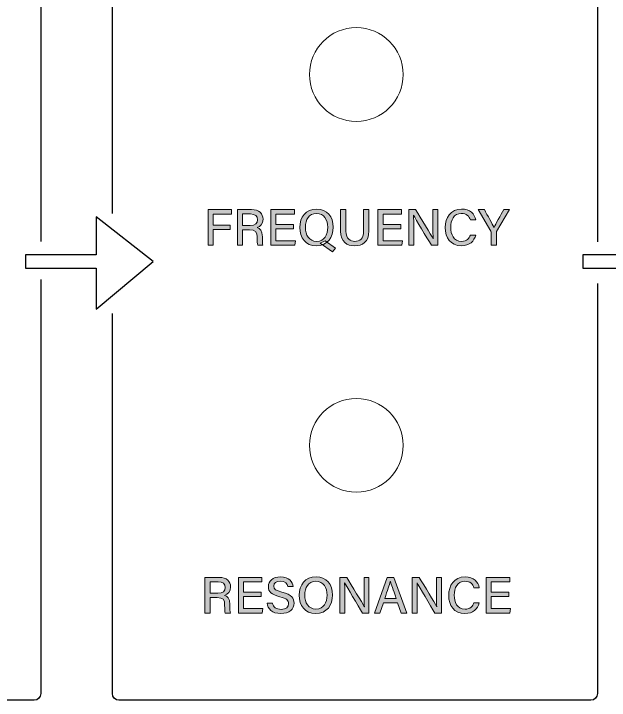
# Model space of a CAD drawing. Header units: millimetres. Extents: x 0 to 175, y 279 to 475.
# Drawn here: x 86.1 to 131.1, y 372.1 to 424 of the extents above; entities that cross this region are included whole.
import ezdxf

# ---------------------------------------------------------------- set-up
doc = ezdxf.new("R2010")
doc.units = ezdxf.units.MM
doc.header["$MEASUREMENT"] = 0
for name, color, linetype, lineweight in [('holes', 7, 'Continuous', 0), ('LINES', 7, 'Continuous', 0), ('new text', 7, 'Continuous', 0)]:
    doc.layers.add(name, color=color, linetype=linetype, lineweight=lineweight)

# ---------------------------------------------------------------- blocks, each defined once
blk = doc.blocks.new('Block_14')
at = {"layer": 'new text', "transparency": 33554687}
h = blk.add_hatch(color=7, dxfattribs=at)
h.dxf.hatch_style = 2
edge = h.paths.add_edge_path()
edge.add_spline(control_points=[(100.797, 409.2), (100.797, 409.2), (102.557, 409.2), (102.557, 409.2), (102.557, 409.2), (102.557, 408.861), (102.557, 408.861), (102.557, 408.861), (101.19, 408.861), (101.19, 408.861), (101.19, 408.861), (101.19, 408.027), (101.19, 408.027), (101.19, 408.027), (102.472, 408.027), (102.472, 408.027), (102.472, 408.027), (102.472, 407.688), (102.472, 407.688), (102.472, 407.688), (101.19, 407.688), (101.19, 407.688), (101.19, 407.688), (101.19, 406.504), (101.19, 406.504), (101.19, 406.504), (100.797, 406.504), (100.797, 406.504), (100.797, 406.504), (100.797, 409.2), (100.797, 409.2)], knot_values=[0, 0, 0, 0, 1, 1, 1, 2, 2, 2, 3, 3, 3, 4, 4, 4, 5, 5, 5, 6, 6, 6, 7, 7, 7, 8, 8, 8, 9, 9, 9, 10, 10, 10, 10], degree=3, periodic=0)
h = blk.add_hatch(color=7, dxfattribs=at)
h.dxf.hatch_style = 2
edge = h.paths.add_edge_path()
edge.add_spline(control_points=[(103.408, 408.003), (103.408, 408.003), (103.976, 408.003), (103.976, 408.003), (104.37, 408.003), (104.54, 408.151), (104.54, 408.439), (104.54, 408.713), (104.362, 408.868), (104.011, 408.868), (104.011, 408.868), (103.408, 408.868), (103.408, 408.868), (103.408, 408.868), (103.408, 408.003), (103.408, 408.003)], knot_values=[0, 0, 0, 0, 1, 1, 1, 2, 2, 2, 3, 3, 3, 4, 4, 4, 5, 5, 5, 5], degree=3, periodic=0)
edge = h.paths.add_edge_path()
edge.add_spline(control_points=[(103.408, 407.671), (103.408, 407.671), (103.408, 406.504), (103.408, 406.504), (103.408, 406.504), (103.013, 406.504), (103.013, 406.504), (103.013, 406.504), (103.013, 409.2), (103.013, 409.2), (103.013, 409.2), (104.091, 409.2), (104.091, 409.2), (104.651, 409.2), (104.951, 408.895), (104.951, 408.475), (104.951, 408.123), (104.75, 407.913), (104.504, 407.84), (104.707, 407.783), (104.901, 407.624), (104.901, 407.153), (104.901, 407.153), (104.901, 407.034), (104.901, 407.034), (104.901, 406.849), (104.894, 406.62), (104.937, 406.504), (104.937, 406.504), (104.551, 406.504), (104.551, 406.504), (104.502, 406.621), (104.504, 406.829), (104.504, 407.089), (104.504, 407.089), (104.504, 407.142), (104.504, 407.142), (104.504, 407.51), (104.402, 407.671), (103.927, 407.671), (103.927, 407.671), (103.408, 407.671), (103.408, 407.671)], knot_values=[0, 0, 0, 0, 1, 1, 1, 2, 2, 2, 3, 3, 3, 4, 4, 4, 5, 5, 5, 6, 6, 6, 7, 7, 7, 8, 8, 8, 9, 9, 9, 10, 10, 10, 11, 11, 11, 12, 12, 12, 13, 13, 13, 14, 14, 14, 14], degree=3, periodic=0)
h = blk.add_hatch(color=7, dxfattribs=at)
h.dxf.hatch_style = 2
edge = h.paths.add_edge_path()
edge.add_spline(control_points=[(107.261, 407.746), (107.261, 407.746), (105.93, 407.746), (105.93, 407.746), (105.93, 407.746), (105.93, 406.843), (105.93, 406.843), (105.93, 406.843), (107.393, 406.843), (107.393, 406.843), (107.393, 406.843), (107.343, 406.504), (107.343, 406.504), (107.343, 406.504), (105.539, 406.504), (105.539, 406.504), (105.539, 406.504), (105.539, 409.2), (105.539, 409.2), (105.539, 409.2), (107.324, 409.2), (107.324, 409.2), (107.324, 409.2), (107.324, 408.861), (107.324, 408.861), (107.324, 408.861), (105.93, 408.861), (105.93, 408.861), (105.93, 408.861), (105.93, 408.085), (105.93, 408.085), (105.93, 408.085), (107.261, 408.085), (107.261, 408.085), (107.261, 408.085), (107.261, 407.746), (107.261, 407.746)], knot_values=[0, 0, 0, 0, 1, 1, 1, 2, 2, 2, 3, 3, 3, 4, 4, 4, 5, 5, 5, 6, 6, 6, 7, 7, 7, 8, 8, 8, 9, 9, 9, 10, 10, 10, 11, 11, 11, 12, 12, 12, 12], degree=3, periodic=0)
h = blk.add_hatch(color=7, dxfattribs=at)
h.dxf.hatch_style = 2
edge = h.paths.add_edge_path()
edge.add_spline(control_points=[(109.646, 406.84), (109.646, 406.84), (110.435, 406.285), (110.435, 406.285), (110.435, 406.285), (110.195, 406.01), (110.195, 406.01), (110.195, 406.01), (109.278, 406.655), (109.278, 406.655), (109.278, 406.655), (109.646, 406.84), (109.646, 406.84)], knot_values=[0, 0, 0, 0, 1, 1, 1, 2, 2, 2, 3, 3, 3, 4, 4, 4, 4], degree=3, periodic=0)
edge = h.paths.add_edge_path()
edge.add_spline(control_points=[(108.149, 407.864), (108.149, 407.292), (108.435, 406.802), (108.995, 406.802), (109.6, 406.802), (109.837, 407.303), (109.837, 407.861), (109.837, 408.428), (109.569, 408.902), (108.994, 408.902), (108.406, 408.902), (108.149, 408.43), (108.149, 407.864)], knot_values=[0, 0, 0, 0, 1, 1, 1, 2, 2, 2, 3, 3, 3, 4, 4, 4, 4], degree=3, periodic=0)
edge = h.paths.add_edge_path()
edge.add_spline(control_points=[(110.254, 407.866), (110.254, 407.123), (109.832, 406.465), (108.978, 406.465), (108.175, 406.465), (107.732, 407.079), (107.732, 407.852), (107.732, 408.626), (108.191, 409.239), (109.01, 409.239), (109.775, 409.239), (110.254, 408.672), (110.254, 407.866)], knot_values=[0, 0, 0, 0, 1, 1, 1, 2, 2, 2, 3, 3, 3, 4, 4, 4, 4], degree=3, periodic=0)
h = blk.add_hatch(color=7, dxfattribs=at)
h.dxf.hatch_style = 2
edge = h.paths.add_edge_path()
edge.add_spline(control_points=[(111.214, 409.2), (111.214, 409.2), (111.214, 407.581), (111.214, 407.581), (111.214, 406.966), (111.547, 406.798), (111.882, 406.798), (112.273, 406.798), (112.544, 406.983), (112.544, 407.581), (112.544, 407.581), (112.544, 409.2), (112.544, 409.2), (112.544, 409.2), (112.946, 409.2), (112.946, 409.2), (112.946, 409.2), (112.946, 407.601), (112.946, 407.601), (112.946, 406.718), (112.451, 406.47), (111.875, 406.47), (111.304, 406.47), (110.81, 406.736), (110.81, 407.579), (110.81, 407.579), (110.81, 409.2), (110.81, 409.2), (110.81, 409.2), (111.214, 409.2), (111.214, 409.2)], knot_values=[0, 0, 0, 0, 1, 1, 1, 2, 2, 2, 3, 3, 3, 4, 4, 4, 5, 5, 5, 6, 6, 6, 7, 7, 7, 8, 8, 8, 9, 9, 9, 10, 10, 10, 10], degree=3, periodic=0)
h = blk.add_hatch(color=7, dxfattribs=at)
h.dxf.hatch_style = 2
edge = h.paths.add_edge_path()
edge.add_spline(control_points=[(115.356, 407.746), (115.356, 407.746), (114.025, 407.746), (114.025, 407.746), (114.025, 407.746), (114.025, 406.843), (114.025, 406.843), (114.025, 406.843), (115.488, 406.843), (115.488, 406.843), (115.488, 406.843), (115.437, 406.504), (115.437, 406.504), (115.437, 406.504), (113.634, 406.504), (113.634, 406.504), (113.634, 406.504), (113.634, 409.2), (113.634, 409.2), (113.634, 409.2), (115.419, 409.2), (115.419, 409.2), (115.419, 409.2), (115.419, 408.861), (115.419, 408.861), (115.419, 408.861), (114.025, 408.861), (114.025, 408.861), (114.025, 408.861), (114.025, 408.085), (114.025, 408.085), (114.025, 408.085), (115.356, 408.085), (115.356, 408.085), (115.356, 408.085), (115.356, 407.746), (115.356, 407.746)], knot_values=[0, 0, 0, 0, 1, 1, 1, 2, 2, 2, 3, 3, 3, 4, 4, 4, 5, 5, 5, 6, 6, 6, 7, 7, 7, 8, 8, 8, 9, 9, 9, 10, 10, 10, 11, 11, 11, 12, 12, 12, 12], degree=3, periodic=0)
h = blk.add_hatch(color=7, dxfattribs=at)
h.dxf.hatch_style = 2
edge = h.paths.add_edge_path()
edge.add_spline(control_points=[(115.962, 406.504), (115.962, 406.504), (115.962, 409.2), (115.962, 409.2), (115.962, 409.2), (116.482, 409.2), (116.482, 409.2), (116.859, 408.574), (117.659, 407.281), (117.805, 406.988), (117.805, 406.988), (117.811, 406.988), (117.811, 406.988), (117.784, 407.322), (117.786, 407.755), (117.786, 408.195), (117.786, 408.195), (117.786, 409.2), (117.786, 409.2), (117.786, 409.2), (118.16, 409.2), (118.16, 409.2), (118.16, 409.2), (118.16, 406.504), (118.16, 406.504), (118.16, 406.504), (117.67, 406.504), (117.67, 406.504), (117.327, 407.078), (116.485, 408.485), (116.323, 408.789), (116.323, 408.789), (116.317, 408.789), (116.317, 408.789), (116.336, 408.496), (116.338, 408.021), (116.338, 407.534), (116.338, 407.534), (116.338, 406.504), (116.338, 406.504), (116.338, 406.504), (115.962, 406.504), (115.962, 406.504)], knot_values=[0, 0, 0, 0, 1, 1, 1, 2, 2, 2, 3, 3, 3, 4, 4, 4, 5, 5, 5, 6, 6, 6, 7, 7, 7, 8, 8, 8, 9, 9, 9, 10, 10, 10, 11, 11, 11, 12, 12, 12, 13, 13, 13, 14, 14, 14, 14], degree=3, periodic=0)
h = blk.add_hatch(color=7, dxfattribs=at)
h.dxf.hatch_style = 2
edge = h.paths.add_edge_path()
edge.add_spline(control_points=[(121.021, 407.281), (120.903, 406.815), (120.555, 406.47), (119.931, 406.47), (119.116, 406.47), (118.71, 407.08), (118.71, 407.843), (118.71, 408.577), (119.119, 409.239), (119.948, 409.239), (120.599, 409.239), (120.944, 408.865), (121.021, 408.415), (121.021, 408.415), (120.621, 408.415), (120.621, 408.415), (120.532, 408.692), (120.347, 408.911), (119.932, 408.911), (119.359, 408.911), (119.127, 408.391), (119.127, 407.856), (119.127, 407.341), (119.345, 406.798), (119.948, 406.798), (120.357, 406.798), (120.527, 407.039), (120.619, 407.281), (120.619, 407.281), (121.021, 407.281), (121.021, 407.281)], knot_values=[0, 0, 0, 0, 1, 1, 1, 2, 2, 2, 3, 3, 3, 4, 4, 4, 5, 5, 5, 6, 6, 6, 7, 7, 7, 8, 8, 8, 9, 9, 9, 10, 10, 10, 10], degree=3, periodic=0)
h = blk.add_hatch(color=7, dxfattribs=at)
h.dxf.hatch_style = 2
edge = h.paths.add_edge_path()
edge.add_spline(control_points=[(122.179, 406.504), (122.179, 406.504), (122.179, 407.486), (122.179, 407.486), (122.179, 407.513), (122.173, 407.54), (122.16, 407.561), (122.16, 407.561), (121.215, 409.2), (121.215, 409.2), (121.215, 409.2), (121.671, 409.2), (121.671, 409.2), (121.909, 408.768), (122.277, 408.102), (122.402, 407.855), (122.518, 408.097), (122.901, 408.773), (123.146, 409.2), (123.146, 409.2), (123.571, 409.2), (123.571, 409.2), (123.571, 409.2), (122.599, 407.558), (122.599, 407.558), (122.589, 407.54), (122.582, 407.527), (122.582, 407.485), (122.582, 407.485), (122.582, 406.504), (122.582, 406.504), (122.582, 406.504), (122.179, 406.504), (122.179, 406.504)], knot_values=[0, 0, 0, 0, 1, 1, 1, 2, 2, 2, 3, 3, 3, 4, 4, 4, 5, 5, 5, 6, 6, 6, 7, 7, 7, 8, 8, 8, 9, 9, 9, 10, 10, 10, 11, 11, 11, 11], degree=3, periodic=0)
at = {"layer": 'new text'}
for points, knots in [([(100.797, 409.2), (100.797, 409.2), (102.557, 409.2), (102.557, 409.2), (102.557, 409.2), (102.557, 408.861), (102.557, 408.861), (102.557, 408.861), (101.19, 408.861), (101.19, 408.861), (101.19, 408.861), (101.19, 408.027), (101.19, 408.027), (101.19, 408.027), (102.472, 408.027), (102.472, 408.027), (102.472, 408.027), (102.472, 407.688), (102.472, 407.688), (102.472, 407.688), (101.19, 407.688), (101.19, 407.688), (101.19, 407.688), (101.19, 406.504), (101.19, 406.504), (101.19, 406.504), (100.797, 406.504), (100.797, 406.504), (100.797, 406.504), (100.797, 409.2), (100.797, 409.2)], [0, 0, 0, 0, 1, 1, 1, 2, 2, 2, 3, 3, 3, 4, 4, 4, 5, 5, 5, 6, 6, 6, 7, 7, 7, 8, 8, 8, 9, 9, 9, 10, 10, 10, 10]), ([(103.408, 407.671), (103.408, 407.671), (103.408, 406.504), (103.408, 406.504), (103.408, 406.504), (103.013, 406.504), (103.013, 406.504), (103.013, 406.504), (103.013, 409.2), (103.013, 409.2), (103.013, 409.2), (104.091, 409.2), (104.091, 409.2), (104.651, 409.2), (104.951, 408.895), (104.951, 408.475), (104.951, 408.123), (104.75, 407.913), (104.504, 407.84), (104.707, 407.783), (104.901, 407.624), (104.901, 407.153), (104.901, 407.153), (104.901, 407.034), (104.901, 407.034), (104.901, 406.849), (104.894, 406.62), (104.937, 406.504), (104.937, 406.504), (104.551, 406.504), (104.551, 406.504), (104.502, 406.621), (104.504, 406.829), (104.504, 407.089), (104.504, 407.089), (104.504, 407.142), (104.504, 407.142), (104.504, 407.51), (104.402, 407.671), (103.927, 407.671), (103.927, 407.671), (103.408, 407.671), (103.408, 407.671)], [0, 0, 0, 0, 1, 1, 1, 2, 2, 2, 3, 3, 3, 4, 4, 4, 5, 5, 5, 6, 6, 6, 7, 7, 7, 8, 8, 8, 9, 9, 9, 10, 10, 10, 11, 11, 11, 12, 12, 12, 13, 13, 13, 14, 14, 14, 14]), ([(107.261, 407.746), (107.261, 407.746), (105.93, 407.746), (105.93, 407.746), (105.93, 407.746), (105.93, 406.843), (105.93, 406.843), (105.93, 406.843), (107.393, 406.843), (107.393, 406.843), (107.393, 406.843), (107.343, 406.504), (107.343, 406.504), (107.343, 406.504), (105.539, 406.504), (105.539, 406.504), (105.539, 406.504), (105.539, 409.2), (105.539, 409.2), (105.539, 409.2), (107.324, 409.2), (107.324, 409.2), (107.324, 409.2), (107.324, 408.861), (107.324, 408.861), (107.324, 408.861), (105.93, 408.861), (105.93, 408.861), (105.93, 408.861), (105.93, 408.085), (105.93, 408.085), (105.93, 408.085), (107.261, 408.085), (107.261, 408.085), (107.261, 408.085), (107.261, 407.746), (107.261, 407.746)], [0, 0, 0, 0, 1, 1, 1, 2, 2, 2, 3, 3, 3, 4, 4, 4, 5, 5, 5, 6, 6, 6, 7, 7, 7, 8, 8, 8, 9, 9, 9, 10, 10, 10, 11, 11, 11, 12, 12, 12, 12]), ([(110.254, 407.866), (110.254, 407.123), (109.832, 406.465), (108.978, 406.465), (108.175, 406.465), (107.732, 407.079), (107.732, 407.852), (107.732, 408.626), (108.191, 409.239), (109.01, 409.239), (109.775, 409.239), (110.254, 408.672), (110.254, 407.866)], [0, 0, 0, 0, 1, 1, 1, 2, 2, 2, 3, 3, 3, 4, 4, 4, 4]), ([(111.214, 409.2), (111.214, 409.2), (111.214, 407.581), (111.214, 407.581), (111.214, 406.966), (111.547, 406.798), (111.882, 406.798), (112.273, 406.798), (112.544, 406.983), (112.544, 407.581), (112.544, 407.581), (112.544, 409.2), (112.544, 409.2), (112.544, 409.2), (112.946, 409.2), (112.946, 409.2), (112.946, 409.2), (112.946, 407.601), (112.946, 407.601), (112.946, 406.718), (112.451, 406.47), (111.875, 406.47), (111.304, 406.47), (110.81, 406.736), (110.81, 407.579), (110.81, 407.579), (110.81, 409.2), (110.81, 409.2), (110.81, 409.2), (111.214, 409.2), (111.214, 409.2)], [0, 0, 0, 0, 1, 1, 1, 2, 2, 2, 3, 3, 3, 4, 4, 4, 5, 5, 5, 6, 6, 6, 7, 7, 7, 8, 8, 8, 9, 9, 9, 10, 10, 10, 10]), ([(115.356, 407.746), (115.356, 407.746), (114.025, 407.746), (114.025, 407.746), (114.025, 407.746), (114.025, 406.843), (114.025, 406.843), (114.025, 406.843), (115.488, 406.843), (115.488, 406.843), (115.488, 406.843), (115.437, 406.504), (115.437, 406.504), (115.437, 406.504), (113.634, 406.504), (113.634, 406.504), (113.634, 406.504), (113.634, 409.2), (113.634, 409.2), (113.634, 409.2), (115.419, 409.2), (115.419, 409.2), (115.419, 409.2), (115.419, 408.861), (115.419, 408.861), (115.419, 408.861), (114.025, 408.861), (114.025, 408.861), (114.025, 408.861), (114.025, 408.085), (114.025, 408.085), (114.025, 408.085), (115.356, 408.085), (115.356, 408.085), (115.356, 408.085), (115.356, 407.746), (115.356, 407.746)], [0, 0, 0, 0, 1, 1, 1, 2, 2, 2, 3, 3, 3, 4, 4, 4, 5, 5, 5, 6, 6, 6, 7, 7, 7, 8, 8, 8, 9, 9, 9, 10, 10, 10, 11, 11, 11, 12, 12, 12, 12]), ([(115.962, 406.504), (115.962, 406.504), (115.962, 409.2), (115.962, 409.2), (115.962, 409.2), (116.482, 409.2), (116.482, 409.2), (116.859, 408.574), (117.659, 407.281), (117.805, 406.988), (117.805, 406.988), (117.811, 406.988), (117.811, 406.988), (117.784, 407.322), (117.786, 407.755), (117.786, 408.195), (117.786, 408.195), (117.786, 409.2), (117.786, 409.2), (117.786, 409.2), (118.16, 409.2), (118.16, 409.2), (118.16, 409.2), (118.16, 406.504), (118.16, 406.504), (118.16, 406.504), (117.67, 406.504), (117.67, 406.504), (117.327, 407.078), (116.485, 408.485), (116.323, 408.789), (116.323, 408.789), (116.317, 408.789), (116.317, 408.789), (116.336, 408.496), (116.338, 408.021), (116.338, 407.534), (116.338, 407.534), (116.338, 406.504), (116.338, 406.504), (116.338, 406.504), (115.962, 406.504), (115.962, 406.504)], [0, 0, 0, 0, 1, 1, 1, 2, 2, 2, 3, 3, 3, 4, 4, 4, 5, 5, 5, 6, 6, 6, 7, 7, 7, 8, 8, 8, 9, 9, 9, 10, 10, 10, 11, 11, 11, 12, 12, 12, 13, 13, 13, 14, 14, 14, 14]), ([(121.021, 407.281), (120.903, 406.815), (120.555, 406.47), (119.931, 406.47), (119.116, 406.47), (118.71, 407.08), (118.71, 407.843), (118.71, 408.577), (119.119, 409.239), (119.948, 409.239), (120.599, 409.239), (120.944, 408.865), (121.021, 408.415), (121.021, 408.415), (120.621, 408.415), (120.621, 408.415), (120.532, 408.692), (120.347, 408.911), (119.932, 408.911), (119.359, 408.911), (119.127, 408.391), (119.127, 407.856), (119.127, 407.341), (119.345, 406.798), (119.948, 406.798), (120.357, 406.798), (120.527, 407.039), (120.619, 407.281), (120.619, 407.281), (121.021, 407.281), (121.021, 407.281)], [0, 0, 0, 0, 1, 1, 1, 2, 2, 2, 3, 3, 3, 4, 4, 4, 5, 5, 5, 6, 6, 6, 7, 7, 7, 8, 8, 8, 9, 9, 9, 10, 10, 10, 10]), ([(122.179, 406.504), (122.179, 406.504), (122.179, 407.486), (122.179, 407.486), (122.179, 407.513), (122.173, 407.54), (122.16, 407.561), (122.16, 407.561), (121.215, 409.2), (121.215, 409.2), (121.215, 409.2), (121.671, 409.2), (121.671, 409.2), (121.909, 408.768), (122.277, 408.102), (122.402, 407.855), (122.518, 408.097), (122.901, 408.773), (123.146, 409.2), (123.146, 409.2), (123.571, 409.2), (123.571, 409.2), (123.571, 409.2), (122.599, 407.558), (122.599, 407.558), (122.589, 407.54), (122.582, 407.527), (122.582, 407.485), (122.582, 407.485), (122.582, 406.504), (122.582, 406.504), (122.582, 406.504), (122.179, 406.504), (122.179, 406.504)], [0, 0, 0, 0, 1, 1, 1, 2, 2, 2, 3, 3, 3, 4, 4, 4, 5, 5, 5, 6, 6, 6, 7, 7, 7, 8, 8, 8, 9, 9, 9, 10, 10, 10, 11, 11, 11, 11]), ([(103.408, 408.003), (103.408, 408.003), (103.976, 408.003), (103.976, 408.003), (104.37, 408.003), (104.54, 408.151), (104.54, 408.439), (104.54, 408.713), (104.362, 408.868), (104.011, 408.868), (104.011, 408.868), (103.408, 408.868), (103.408, 408.868), (103.408, 408.868), (103.408, 408.003), (103.408, 408.003)], [0, 0, 0, 0, 1, 1, 1, 2, 2, 2, 3, 3, 3, 4, 4, 4, 5, 5, 5, 5]), ([(108.149, 407.864), (108.149, 407.292), (108.435, 406.802), (108.995, 406.802), (109.6, 406.802), (109.837, 407.303), (109.837, 407.861), (109.837, 408.428), (109.569, 408.902), (108.994, 408.902), (108.406, 408.902), (108.149, 408.43), (108.149, 407.864)], [0, 0, 0, 0, 1, 1, 1, 2, 2, 2, 3, 3, 3, 4, 4, 4, 4]), ([(109.646, 406.84), (109.646, 406.84), (110.435, 406.285), (110.435, 406.285), (110.435, 406.285), (110.195, 406.01), (110.195, 406.01), (110.195, 406.01), (109.278, 406.655), (109.278, 406.655), (109.278, 406.655), (109.646, 406.84), (109.646, 406.84)], [0, 0, 0, 0, 1, 1, 1, 2, 2, 2, 3, 3, 3, 4, 4, 4, 4])]:
    blk.add_open_spline(points, degree=3, knots=knots, dxfattribs=at)
blk = doc.blocks.new('Block_16')
at = {"layer": 'new text', "transparency": 33554687}
h = blk.add_hatch(color=7, dxfattribs=at)
h.dxf.hatch_style = 2
edge = h.paths.add_edge_path()
edge.add_spline(control_points=[(100.957, 380.232), (100.957, 380.232), (101.525, 380.232), (101.525, 380.232), (101.92, 380.232), (102.09, 380.381), (102.09, 380.669), (102.09, 380.943), (101.911, 381.098), (101.56, 381.098), (101.56, 381.098), (100.957, 381.098), (100.957, 381.098), (100.957, 381.098), (100.957, 380.232), (100.957, 380.232)], knot_values=[0, 0, 0, 0, 1, 1, 1, 2, 2, 2, 3, 3, 3, 4, 4, 4, 5, 5, 5, 5], degree=3, periodic=0)
edge = h.paths.add_edge_path()
edge.add_spline(control_points=[(100.957, 379.901), (100.957, 379.901), (100.957, 378.734), (100.957, 378.734), (100.957, 378.734), (100.562, 378.734), (100.562, 378.734), (100.562, 378.734), (100.562, 381.429), (100.562, 381.429), (100.562, 381.429), (101.64, 381.429), (101.64, 381.429), (102.201, 381.429), (102.5, 381.124), (102.5, 380.705), (102.5, 380.352), (102.3, 380.143), (102.053, 380.07), (102.257, 380.013), (102.45, 379.853), (102.45, 379.383), (102.45, 379.383), (102.45, 379.264), (102.45, 379.264), (102.45, 379.079), (102.444, 378.849), (102.487, 378.734), (102.487, 378.734), (102.101, 378.734), (102.101, 378.734), (102.052, 378.85), (102.053, 379.059), (102.053, 379.318), (102.053, 379.318), (102.053, 379.372), (102.053, 379.372), (102.053, 379.739), (101.951, 379.901), (101.477, 379.901), (101.477, 379.901), (100.957, 379.901), (100.957, 379.901)], knot_values=[0, 0, 0, 0, 1, 1, 1, 2, 2, 2, 3, 3, 3, 4, 4, 4, 5, 5, 5, 6, 6, 6, 7, 7, 7, 8, 8, 8, 9, 9, 9, 10, 10, 10, 11, 11, 11, 12, 12, 12, 13, 13, 13, 14, 14, 14, 14], degree=3, periodic=0)
h = blk.add_hatch(color=7, dxfattribs=at)
h.dxf.hatch_style = 2
edge = h.paths.add_edge_path()
edge.add_spline(control_points=[(104.81, 379.975), (104.81, 379.975), (103.48, 379.975), (103.48, 379.975), (103.48, 379.975), (103.48, 379.072), (103.48, 379.072), (103.48, 379.072), (104.942, 379.072), (104.942, 379.072), (104.942, 379.072), (104.892, 378.734), (104.892, 378.734), (104.892, 378.734), (103.088, 378.734), (103.088, 378.734), (103.088, 378.734), (103.088, 381.429), (103.088, 381.429), (103.088, 381.429), (104.873, 381.429), (104.873, 381.429), (104.873, 381.429), (104.873, 381.091), (104.873, 381.091), (104.873, 381.091), (103.48, 381.091), (103.48, 381.091), (103.48, 381.091), (103.48, 380.314), (103.48, 380.314), (103.48, 380.314), (104.81, 380.314), (104.81, 380.314), (104.81, 380.314), (104.81, 379.975), (104.81, 379.975)], knot_values=[0, 0, 0, 0, 1, 1, 1, 2, 2, 2, 3, 3, 3, 4, 4, 4, 5, 5, 5, 6, 6, 6, 7, 7, 7, 8, 8, 8, 9, 9, 9, 10, 10, 10, 11, 11, 11, 12, 12, 12, 12], degree=3, periodic=0)
h = blk.add_hatch(color=7, dxfattribs=at)
h.dxf.hatch_style = 2
edge = h.paths.add_edge_path()
edge.add_spline(control_points=[(105.66, 379.492), (105.73, 379.178), (105.946, 379.014), (106.322, 379.014), (106.722, 379.014), (106.882, 379.197), (106.882, 379.441), (106.882, 379.702), (106.75, 379.843), (106.224, 379.969), (105.571, 380.127), (105.357, 380.354), (105.357, 380.73), (105.357, 381.143), (105.663, 381.468), (106.272, 381.468), (106.928, 381.468), (107.196, 381.094), (107.233, 380.733), (107.233, 380.733), (106.827, 380.733), (106.827, 380.733), (106.782, 380.959), (106.643, 381.152), (106.259, 381.152), (105.948, 381.152), (105.771, 381.014), (105.771, 380.77), (105.771, 380.529), (105.916, 380.434), (106.382, 380.322), (107.153, 380.135), (107.296, 379.837), (107.296, 379.485), (107.296, 379.039), (106.964, 378.699), (106.295, 378.699), (105.616, 378.699), (105.311, 379.063), (105.253, 379.492), (105.253, 379.492), (105.66, 379.492), (105.66, 379.492)], knot_values=[0, 0, 0, 0, 1, 1, 1, 2, 2, 2, 3, 3, 3, 4, 4, 4, 5, 5, 5, 6, 6, 6, 7, 7, 7, 8, 8, 8, 9, 9, 9, 10, 10, 10, 11, 11, 11, 12, 12, 12, 13, 13, 13, 14, 14, 14, 14], degree=3, periodic=0)
h = blk.add_hatch(color=7, dxfattribs=at)
h.dxf.hatch_style = 2
edge = h.paths.add_edge_path()
edge.add_spline(control_points=[(108.101, 380.093), (108.101, 379.521), (108.386, 379.032), (108.946, 379.032), (109.552, 379.032), (109.789, 379.532), (109.789, 380.09), (109.789, 380.657), (109.52, 381.131), (108.945, 381.131), (108.358, 381.131), (108.101, 380.659), (108.101, 380.093)], knot_values=[0, 0, 0, 0, 1, 1, 1, 2, 2, 2, 3, 3, 3, 4, 4, 4, 4], degree=3, periodic=0)
edge = h.paths.add_edge_path()
edge.add_spline(control_points=[(110.206, 380.096), (110.206, 379.353), (109.783, 378.695), (108.929, 378.695), (108.126, 378.695), (107.683, 379.308), (107.683, 380.082), (107.683, 380.855), (108.142, 381.468), (108.962, 381.468), (109.726, 381.468), (110.206, 380.901), (110.206, 380.096)], knot_values=[0, 0, 0, 0, 1, 1, 1, 2, 2, 2, 3, 3, 3, 4, 4, 4, 4], degree=3, periodic=0)
h = blk.add_hatch(color=7, dxfattribs=at)
h.dxf.hatch_style = 2
edge = h.paths.add_edge_path()
edge.add_spline(control_points=[(110.756, 378.734), (110.756, 378.734), (110.756, 381.429), (110.756, 381.429), (110.756, 381.429), (111.277, 381.429), (111.277, 381.429), (111.654, 380.804), (112.453, 379.51), (112.6, 379.217), (112.6, 379.217), (112.605, 379.217), (112.605, 379.217), (112.578, 379.551), (112.581, 379.984), (112.581, 380.425), (112.581, 380.425), (112.581, 381.429), (112.581, 381.429), (112.581, 381.429), (112.954, 381.429), (112.954, 381.429), (112.954, 381.429), (112.954, 378.734), (112.954, 378.734), (112.954, 378.734), (112.464, 378.734), (112.464, 378.734), (112.121, 379.308), (111.279, 380.714), (111.117, 381.019), (111.117, 381.019), (111.111, 381.019), (111.111, 381.019), (111.131, 380.725), (111.132, 380.25), (111.132, 379.764), (111.132, 379.764), (111.132, 378.734), (111.132, 378.734), (111.132, 378.734), (110.756, 378.734), (110.756, 378.734)], knot_values=[0, 0, 0, 0, 1, 1, 1, 2, 2, 2, 3, 3, 3, 4, 4, 4, 5, 5, 5, 6, 6, 6, 7, 7, 7, 8, 8, 8, 9, 9, 9, 10, 10, 10, 11, 11, 11, 12, 12, 12, 13, 13, 13, 14, 14, 14, 14], degree=3, periodic=0)
h = blk.add_hatch(color=7, dxfattribs=at)
h.dxf.hatch_style = 2
edge = h.paths.add_edge_path()
edge.add_spline(control_points=[(115.013, 379.846), (114.769, 380.528), (114.631, 380.902), (114.572, 381.114), (114.572, 381.114), (114.568, 381.114), (114.568, 381.114), (114.502, 380.879), (114.348, 380.429), (114.152, 379.846), (114.152, 379.846), (115.013, 379.846), (115.013, 379.846)], knot_values=[0, 0, 0, 0, 1, 1, 1, 2, 2, 2, 3, 3, 3, 4, 4, 4, 4], degree=3, periodic=0)
edge = h.paths.add_edge_path()
edge.add_spline(control_points=[(114.053, 379.507), (114.053, 379.507), (113.778, 378.734), (113.778, 378.734), (113.778, 378.734), (113.381, 378.734), (113.381, 378.734), (113.381, 378.734), (114.333, 381.429), (114.333, 381.429), (114.333, 381.429), (114.828, 381.429), (114.828, 381.429), (114.828, 381.429), (115.821, 378.734), (115.821, 378.734), (115.821, 378.734), (115.396, 378.734), (115.396, 378.734), (115.396, 378.734), (115.112, 379.507), (115.112, 379.507), (115.112, 379.507), (114.053, 379.507), (114.053, 379.507)], knot_values=[0, 0, 0, 0, 1, 1, 1, 2, 2, 2, 3, 3, 3, 4, 4, 4, 5, 5, 5, 6, 6, 6, 7, 7, 7, 8, 8, 8, 8], degree=3, periodic=0)
h = blk.add_hatch(color=7, dxfattribs=at)
h.dxf.hatch_style = 2
edge = h.paths.add_edge_path()
edge.add_spline(control_points=[(116.228, 378.734), (116.228, 378.734), (116.228, 381.429), (116.228, 381.429), (116.228, 381.429), (116.748, 381.429), (116.748, 381.429), (117.125, 380.804), (117.925, 379.51), (118.071, 379.217), (118.071, 379.217), (118.077, 379.217), (118.077, 379.217), (118.05, 379.551), (118.052, 379.984), (118.052, 380.425), (118.052, 380.425), (118.052, 381.429), (118.052, 381.429), (118.052, 381.429), (118.426, 381.429), (118.426, 381.429), (118.426, 381.429), (118.426, 378.734), (118.426, 378.734), (118.426, 378.734), (117.936, 378.734), (117.936, 378.734), (117.592, 379.308), (116.751, 380.714), (116.589, 381.019), (116.589, 381.019), (116.583, 381.019), (116.583, 381.019), (116.602, 380.725), (116.604, 380.25), (116.604, 379.764), (116.604, 379.764), (116.604, 378.734), (116.604, 378.734), (116.604, 378.734), (116.228, 378.734), (116.228, 378.734)], knot_values=[0, 0, 0, 0, 1, 1, 1, 2, 2, 2, 3, 3, 3, 4, 4, 4, 5, 5, 5, 6, 6, 6, 7, 7, 7, 8, 8, 8, 9, 9, 9, 10, 10, 10, 11, 11, 11, 12, 12, 12, 13, 13, 13, 14, 14, 14, 14], degree=3, periodic=0)
h = blk.add_hatch(color=7, dxfattribs=at)
h.dxf.hatch_style = 2
edge = h.paths.add_edge_path()
edge.add_spline(control_points=[(121.287, 379.511), (121.169, 379.045), (120.821, 378.699), (120.197, 378.699), (119.382, 378.699), (118.976, 379.309), (118.976, 380.072), (118.976, 380.806), (119.385, 381.468), (120.213, 381.468), (120.865, 381.468), (121.21, 381.094), (121.287, 380.644), (121.287, 380.644), (120.887, 380.644), (120.887, 380.644), (120.798, 380.921), (120.613, 381.14), (120.198, 381.14), (119.625, 381.14), (119.393, 380.62), (119.393, 380.085), (119.393, 379.57), (119.611, 379.027), (120.214, 379.027), (120.622, 379.027), (120.793, 379.268), (120.885, 379.511), (120.885, 379.511), (121.287, 379.511), (121.287, 379.511)], knot_values=[0, 0, 0, 0, 1, 1, 1, 2, 2, 2, 3, 3, 3, 4, 4, 4, 5, 5, 5, 6, 6, 6, 7, 7, 7, 8, 8, 8, 9, 9, 9, 10, 10, 10, 10], degree=3, periodic=0)
h = blk.add_hatch(color=7, dxfattribs=at)
h.dxf.hatch_style = 2
edge = h.paths.add_edge_path()
edge.add_spline(control_points=[(123.523, 379.975), (123.523, 379.975), (122.192, 379.975), (122.192, 379.975), (122.192, 379.975), (122.192, 379.072), (122.192, 379.072), (122.192, 379.072), (123.654, 379.072), (123.654, 379.072), (123.654, 379.072), (123.604, 378.734), (123.604, 378.734), (123.604, 378.734), (121.8, 378.734), (121.8, 378.734), (121.8, 378.734), (121.8, 381.429), (121.8, 381.429), (121.8, 381.429), (123.585, 381.429), (123.585, 381.429), (123.585, 381.429), (123.585, 381.091), (123.585, 381.091), (123.585, 381.091), (122.192, 381.091), (122.192, 381.091), (122.192, 381.091), (122.192, 380.314), (122.192, 380.314), (122.192, 380.314), (123.523, 380.314), (123.523, 380.314), (123.523, 380.314), (123.523, 379.975), (123.523, 379.975)], knot_values=[0, 0, 0, 0, 1, 1, 1, 2, 2, 2, 3, 3, 3, 4, 4, 4, 5, 5, 5, 6, 6, 6, 7, 7, 7, 8, 8, 8, 9, 9, 9, 10, 10, 10, 11, 11, 11, 12, 12, 12, 12], degree=3, periodic=0)
at = {"layer": 'new text'}
for points, knots in [([(100.957, 379.901), (100.957, 379.901), (100.957, 378.734), (100.957, 378.734), (100.957, 378.734), (100.562, 378.734), (100.562, 378.734), (100.562, 378.734), (100.562, 381.429), (100.562, 381.429), (100.562, 381.429), (101.64, 381.429), (101.64, 381.429), (102.201, 381.429), (102.5, 381.124), (102.5, 380.705), (102.5, 380.352), (102.3, 380.143), (102.053, 380.07), (102.257, 380.013), (102.45, 379.853), (102.45, 379.383), (102.45, 379.383), (102.45, 379.264), (102.45, 379.264), (102.45, 379.079), (102.444, 378.849), (102.487, 378.734), (102.487, 378.734), (102.101, 378.734), (102.101, 378.734), (102.052, 378.85), (102.053, 379.059), (102.053, 379.318), (102.053, 379.318), (102.053, 379.372), (102.053, 379.372), (102.053, 379.739), (101.951, 379.901), (101.477, 379.901), (101.477, 379.901), (100.957, 379.901), (100.957, 379.901)], [0, 0, 0, 0, 1, 1, 1, 2, 2, 2, 3, 3, 3, 4, 4, 4, 5, 5, 5, 6, 6, 6, 7, 7, 7, 8, 8, 8, 9, 9, 9, 10, 10, 10, 11, 11, 11, 12, 12, 12, 13, 13, 13, 14, 14, 14, 14]), ([(100.957, 380.232), (100.957, 380.232), (101.525, 380.232), (101.525, 380.232), (101.92, 380.232), (102.09, 380.381), (102.09, 380.669), (102.09, 380.943), (101.911, 381.098), (101.56, 381.098), (101.56, 381.098), (100.957, 381.098), (100.957, 381.098), (100.957, 381.098), (100.957, 380.232), (100.957, 380.232)], [0, 0, 0, 0, 1, 1, 1, 2, 2, 2, 3, 3, 3, 4, 4, 4, 5, 5, 5, 5]), ([(104.81, 379.975), (104.81, 379.975), (103.48, 379.975), (103.48, 379.975), (103.48, 379.975), (103.48, 379.072), (103.48, 379.072), (103.48, 379.072), (104.942, 379.072), (104.942, 379.072), (104.942, 379.072), (104.892, 378.734), (104.892, 378.734), (104.892, 378.734), (103.088, 378.734), (103.088, 378.734), (103.088, 378.734), (103.088, 381.429), (103.088, 381.429), (103.088, 381.429), (104.873, 381.429), (104.873, 381.429), (104.873, 381.429), (104.873, 381.091), (104.873, 381.091), (104.873, 381.091), (103.48, 381.091), (103.48, 381.091), (103.48, 381.091), (103.48, 380.314), (103.48, 380.314), (103.48, 380.314), (104.81, 380.314), (104.81, 380.314), (104.81, 380.314), (104.81, 379.975), (104.81, 379.975)], [0, 0, 0, 0, 1, 1, 1, 2, 2, 2, 3, 3, 3, 4, 4, 4, 5, 5, 5, 6, 6, 6, 7, 7, 7, 8, 8, 8, 9, 9, 9, 10, 10, 10, 11, 11, 11, 12, 12, 12, 12]), ([(105.66, 379.492), (105.73, 379.178), (105.946, 379.014), (106.322, 379.014), (106.722, 379.014), (106.882, 379.197), (106.882, 379.441), (106.882, 379.702), (106.75, 379.843), (106.224, 379.969), (105.571, 380.127), (105.357, 380.354), (105.357, 380.73), (105.357, 381.143), (105.663, 381.468), (106.272, 381.468), (106.928, 381.468), (107.196, 381.094), (107.233, 380.733), (107.233, 380.733), (106.827, 380.733), (106.827, 380.733), (106.782, 380.959), (106.643, 381.152), (106.259, 381.152), (105.948, 381.152), (105.771, 381.014), (105.771, 380.77), (105.771, 380.529), (105.916, 380.434), (106.382, 380.322), (107.153, 380.135), (107.296, 379.837), (107.296, 379.485), (107.296, 379.039), (106.964, 378.699), (106.295, 378.699), (105.616, 378.699), (105.311, 379.063), (105.253, 379.492), (105.253, 379.492), (105.66, 379.492), (105.66, 379.492)], [0, 0, 0, 0, 1, 1, 1, 2, 2, 2, 3, 3, 3, 4, 4, 4, 5, 5, 5, 6, 6, 6, 7, 7, 7, 8, 8, 8, 9, 9, 9, 10, 10, 10, 11, 11, 11, 12, 12, 12, 13, 13, 13, 14, 14, 14, 14]), ([(110.206, 380.096), (110.206, 379.353), (109.783, 378.695), (108.929, 378.695), (108.126, 378.695), (107.683, 379.308), (107.683, 380.082), (107.683, 380.855), (108.142, 381.468), (108.962, 381.468), (109.726, 381.468), (110.206, 380.901), (110.206, 380.096)], [0, 0, 0, 0, 1, 1, 1, 2, 2, 2, 3, 3, 3, 4, 4, 4, 4]), ([(108.101, 380.093), (108.101, 379.521), (108.386, 379.032), (108.946, 379.032), (109.552, 379.032), (109.789, 379.532), (109.789, 380.09), (109.789, 380.657), (109.52, 381.131), (108.945, 381.131), (108.358, 381.131), (108.101, 380.659), (108.101, 380.093)], [0, 0, 0, 0, 1, 1, 1, 2, 2, 2, 3, 3, 3, 4, 4, 4, 4]), ([(110.756, 378.734), (110.756, 378.734), (110.756, 381.429), (110.756, 381.429), (110.756, 381.429), (111.277, 381.429), (111.277, 381.429), (111.654, 380.804), (112.453, 379.51), (112.6, 379.217), (112.6, 379.217), (112.605, 379.217), (112.605, 379.217), (112.578, 379.551), (112.581, 379.984), (112.581, 380.425), (112.581, 380.425), (112.581, 381.429), (112.581, 381.429), (112.581, 381.429), (112.954, 381.429), (112.954, 381.429), (112.954, 381.429), (112.954, 378.734), (112.954, 378.734), (112.954, 378.734), (112.464, 378.734), (112.464, 378.734), (112.121, 379.308), (111.279, 380.714), (111.117, 381.019), (111.117, 381.019), (111.111, 381.019), (111.111, 381.019), (111.131, 380.725), (111.132, 380.25), (111.132, 379.764), (111.132, 379.764), (111.132, 378.734), (111.132, 378.734), (111.132, 378.734), (110.756, 378.734), (110.756, 378.734)], [0, 0, 0, 0, 1, 1, 1, 2, 2, 2, 3, 3, 3, 4, 4, 4, 5, 5, 5, 6, 6, 6, 7, 7, 7, 8, 8, 8, 9, 9, 9, 10, 10, 10, 11, 11, 11, 12, 12, 12, 13, 13, 13, 14, 14, 14, 14]), ([(114.053, 379.507), (114.053, 379.507), (113.778, 378.734), (113.778, 378.734), (113.778, 378.734), (113.381, 378.734), (113.381, 378.734), (113.381, 378.734), (114.333, 381.429), (114.333, 381.429), (114.333, 381.429), (114.828, 381.429), (114.828, 381.429), (114.828, 381.429), (115.821, 378.734), (115.821, 378.734), (115.821, 378.734), (115.396, 378.734), (115.396, 378.734), (115.396, 378.734), (115.112, 379.507), (115.112, 379.507), (115.112, 379.507), (114.053, 379.507), (114.053, 379.507)], [0, 0, 0, 0, 1, 1, 1, 2, 2, 2, 3, 3, 3, 4, 4, 4, 5, 5, 5, 6, 6, 6, 7, 7, 7, 8, 8, 8, 8]), ([(115.013, 379.846), (114.769, 380.528), (114.631, 380.902), (114.572, 381.114), (114.572, 381.114), (114.568, 381.114), (114.568, 381.114), (114.502, 380.879), (114.348, 380.429), (114.152, 379.846), (114.152, 379.846), (115.013, 379.846), (115.013, 379.846)], [0, 0, 0, 0, 1, 1, 1, 2, 2, 2, 3, 3, 3, 4, 4, 4, 4]), ([(116.228, 378.734), (116.228, 378.734), (116.228, 381.429), (116.228, 381.429), (116.228, 381.429), (116.748, 381.429), (116.748, 381.429), (117.125, 380.804), (117.925, 379.51), (118.071, 379.217), (118.071, 379.217), (118.077, 379.217), (118.077, 379.217), (118.05, 379.551), (118.052, 379.984), (118.052, 380.425), (118.052, 380.425), (118.052, 381.429), (118.052, 381.429), (118.052, 381.429), (118.426, 381.429), (118.426, 381.429), (118.426, 381.429), (118.426, 378.734), (118.426, 378.734), (118.426, 378.734), (117.936, 378.734), (117.936, 378.734), (117.592, 379.308), (116.751, 380.714), (116.589, 381.019), (116.589, 381.019), (116.583, 381.019), (116.583, 381.019), (116.602, 380.725), (116.604, 380.25), (116.604, 379.764), (116.604, 379.764), (116.604, 378.734), (116.604, 378.734), (116.604, 378.734), (116.228, 378.734), (116.228, 378.734)], [0, 0, 0, 0, 1, 1, 1, 2, 2, 2, 3, 3, 3, 4, 4, 4, 5, 5, 5, 6, 6, 6, 7, 7, 7, 8, 8, 8, 9, 9, 9, 10, 10, 10, 11, 11, 11, 12, 12, 12, 13, 13, 13, 14, 14, 14, 14]), ([(121.287, 379.511), (121.169, 379.045), (120.821, 378.699), (120.197, 378.699), (119.382, 378.699), (118.976, 379.309), (118.976, 380.072), (118.976, 380.806), (119.385, 381.468), (120.213, 381.468), (120.865, 381.468), (121.21, 381.094), (121.287, 380.644), (121.287, 380.644), (120.887, 380.644), (120.887, 380.644), (120.798, 380.921), (120.613, 381.14), (120.198, 381.14), (119.625, 381.14), (119.393, 380.62), (119.393, 380.085), (119.393, 379.57), (119.611, 379.027), (120.214, 379.027), (120.622, 379.027), (120.793, 379.268), (120.885, 379.511), (120.885, 379.511), (121.287, 379.511), (121.287, 379.511)], [0, 0, 0, 0, 1, 1, 1, 2, 2, 2, 3, 3, 3, 4, 4, 4, 5, 5, 5, 6, 6, 6, 7, 7, 7, 8, 8, 8, 9, 9, 9, 10, 10, 10, 10]), ([(123.523, 379.975), (123.523, 379.975), (122.192, 379.975), (122.192, 379.975), (122.192, 379.975), (122.192, 379.072), (122.192, 379.072), (122.192, 379.072), (123.654, 379.072), (123.654, 379.072), (123.654, 379.072), (123.604, 378.734), (123.604, 378.734), (123.604, 378.734), (121.8, 378.734), (121.8, 378.734), (121.8, 378.734), (121.8, 381.429), (121.8, 381.429), (121.8, 381.429), (123.585, 381.429), (123.585, 381.429), (123.585, 381.429), (123.585, 381.091), (123.585, 381.091), (123.585, 381.091), (122.192, 381.091), (122.192, 381.091), (122.192, 381.091), (122.192, 380.314), (122.192, 380.314), (122.192, 380.314), (123.523, 380.314), (123.523, 380.314), (123.523, 380.314), (123.523, 379.975), (123.523, 379.975)], [0, 0, 0, 0, 1, 1, 1, 2, 2, 2, 3, 3, 3, 4, 4, 4, 5, 5, 5, 6, 6, 6, 7, 7, 7, 8, 8, 8, 9, 9, 9, 10, 10, 10, 11, 11, 11, 12, 12, 12, 12])]:
    blk.add_open_spline(points, degree=3, knots=knots, dxfattribs=at)

msp = doc.modelspace()

# ---------------------------------------------------------------- linework, layer by layer
at = {"layer": 'holes', "color": 1, "lineweight": 9}
for centre in [(111.999, 419.4), (111.999, 391.4)]:
    msp.add_circle(centre, 3.54, dxfattribs=at)
at = {"layer": 'LINES', "color": 7, "lineweight": 25}
for points in [[(96.659, 405.284), (92.341, 408.66), (92.341, 405.785), (86.999, 405.785), (86.999, 404.784), (92.341, 404.784), (92.341, 401.687)], [(138.772, 405.284), (134.455, 408.66), (134.455, 405.785), (129.112, 405.785), (129.112, 404.784), (134.455, 404.784), (134.455, 401.687)]]:
    msp.add_lwpolyline(points, close=True, dxfattribs=at)
for points, knots in [([(88.163, 403.925), (88.163, 403.925), (88.163, 372.65), (88.163, 372.65), (88.163, 372.375), (87.938, 372.15), (87.663, 372.15), (87.663, 372.15), (7.5, 372.15), (7.5, 372.15), (7.225, 372.15), (7, 372.375), (7, 372.65), (7, 372.65), (7, 439.9), (7, 439.9), (7, 440.175), (7.225, 440.4), (7.5, 440.4), (7.5, 440.4), (87.663, 440.4), (87.663, 440.4), (87.938, 440.4), (88.163, 440.175), (88.163, 439.9), (88.163, 439.9), (88.163, 406.799), (88.163, 406.799)], [0, 0, 0, 0, 1, 1, 1, 2, 2, 2, 3, 3, 3, 4, 4, 4, 5, 5, 5, 6, 6, 6, 7, 7, 7, 8, 8, 8, 9, 9, 9, 9]), ([(93.57, 408.916), (93.57, 408.916), (93.57, 439.9), (93.57, 439.9), (93.57, 440.175), (93.795, 440.4), (94.07, 440.4), (94.07, 440.4), (129.719, 440.4), (129.719, 440.4), (129.994, 440.4), (130.219, 440.175), (130.219, 439.9), (130.219, 439.9), (130.219, 406.771), (130.219, 406.771)], [0, 0, 0, 0, 1, 1, 1, 2, 2, 2, 3, 3, 3, 4, 4, 4, 5, 5, 5, 5]), ([(130.219, 403.628), (130.219, 403.628), (130.219, 372.65), (130.219, 372.65), (130.219, 372.375), (129.994, 372.15), (129.719, 372.15), (129.719, 372.15), (94.07, 372.15), (94.07, 372.15), (93.795, 372.15), (93.57, 372.375), (93.57, 372.65), (93.57, 372.65), (93.57, 401.362), (93.57, 401.362)], [0, 0, 0, 0, 1, 1, 1, 2, 2, 2, 3, 3, 3, 4, 4, 4, 5, 5, 5, 5])]:
    msp.add_open_spline(points, degree=3, knots=knots, dxfattribs=at)

# ---------------------------------------------------------------- block references
at = {"layer": 'new text'}
for name in ['Block_14', 'Block_16']:
    msp.add_blockref(name, (0, 0), dxfattribs=at)

doc.saveas('drawing.dxf')
